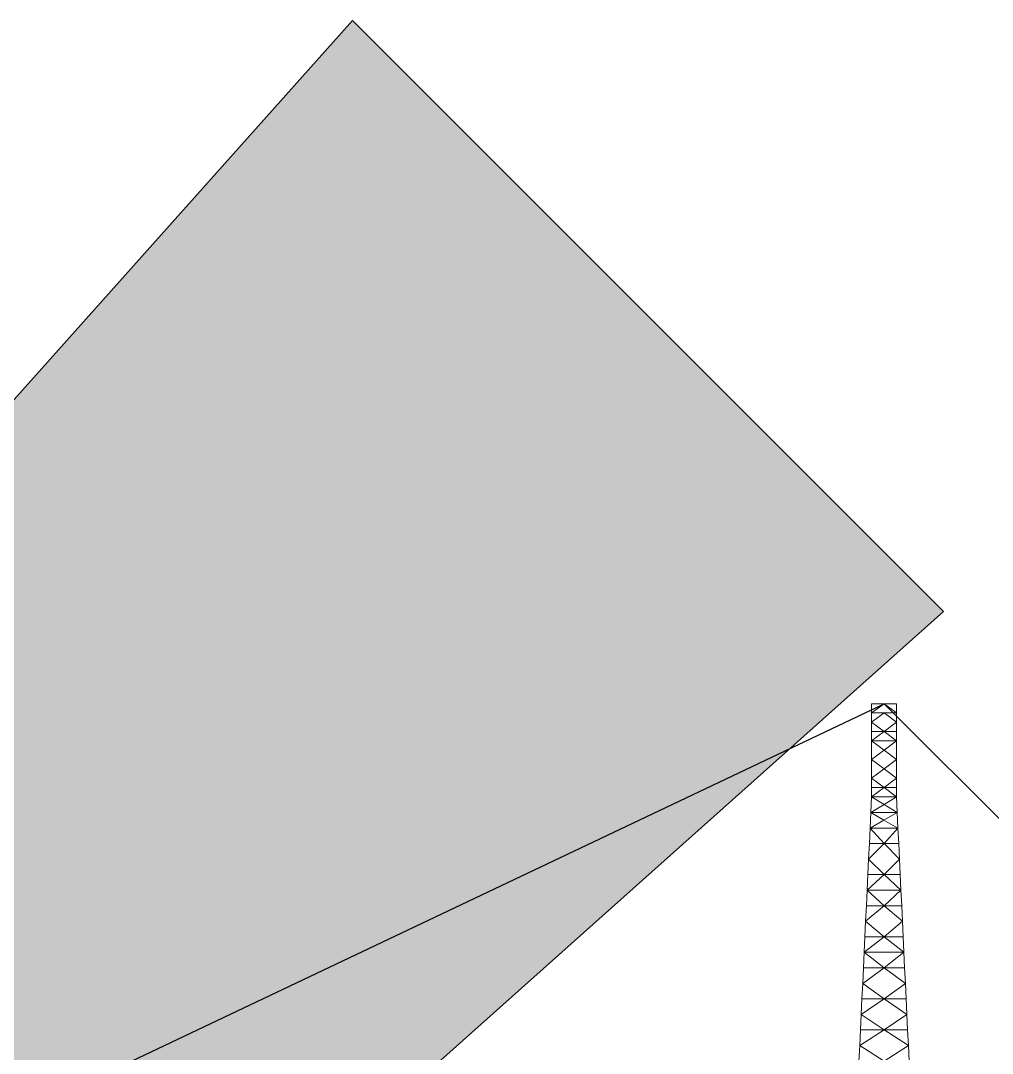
# Model space of a CAD drawing. Header units: millimetres. Extents: x 674 to 5889, y -153 to 3954.
# Drawn here: x 2024.1 to 2105.1, y 1421.2 to 1507.3 of the extents above; entities that cross this region are included whole.
import ezdxf

# ---------------------------------------------------------------- set-up
doc = ezdxf.new("R2010")
doc.units = ezdxf.units.MM
doc.layers.add('Effective Aperture Area', color=2, linetype='Continuous', transparency=0.75)
doc.layers.add('Effective Aperture2', color=2, linetype='Continuous', transparency=0.9)
doc.layers.add('Ropes', color=3, linetype='Continuous')
doc.layers.add('Towers', color=1, linetype='Continuous', lineweight=0)

msp = doc.modelspace()

# ---------------------------------------------------------------- hatches: boundary and pattern name
at = {"layer": 'Effective Aperture2'}
h = msp.add_hatch(color=256, dxfattribs=at)
h.dxf.hatch_style = 1
h.paths.add_polyline_path([(2010.177, 1410.414), (2003.566, 1417.026), (1990.007, 1420.087), (1970.468, 1416.183), (1936.318, 1377.921, 0.08392), (1971.674, 1342.566)])
h.paths.add_polyline_path([(2010.778, 1424.238), (1990.007, 1420.087), (2003.566, 1417.026)], flags=17)
h.paths.add_polyline_path([(1976.646, 1423.104), (1970.468, 1416.183), (1990.007, 1420.087)])
h.paths.add_polyline_path([(2088.246, 1446.611), (2101.023, 1458.014), (2051.767, 1507.27), (1976.646, 1423.104), (1990.007, 1420.087), (2010.778, 1424.238), (2017.991, 1417.026), (2022.854, 1415.549)])
h.paths.add_polyline_path([(2088.246, 1446.611), (2022.854, 1415.549), (2045.681, 1408.62)])
h.paths.add_polyline_path([(2017.991, 1417.026), (2010.778, 1409.813), (2022.854, 1415.549)])
h.paths.add_polyline_path([(2045.681, 1408.62), (2022.854, 1415.549), (2010.778, 1409.813), (2010.177, 1410.414), (1971.674, 1342.566)])

# ---------------------------------------------------------------- linework, layer by layer
at = {"layer": 'Effective Aperture Area'}
for p, q in [((1936.318, 1377.921), (2051.767, 1507.27)), ((2051.767, 1507.27), (2101.023, 1458.014)), ((1971.674, 1342.566), (2101.023, 1458.014))]:
    msp.add_line(p, q, dxfattribs=at)
at = {"layer": 'Ropes'}
for p, q in [((2010.778, 1409.813), (2096.072, 1450.328)), ((2096.072, 1450.328), (2211.072, 1335.328))]:
    msp.add_line(p, q, dxfattribs=at)
at = {"layer": 'Towers'}
for p, q in [((2096.072, 1450.328), (2095.036, 1449.551)), ((2095.036, 1450.328), (2096.072, 1450.328)), ((2096.072, 1450.328), (2095.036, 1449.551)), ((2095.036, 1450.328), (2096.072, 1450.328)), ((2095.036, 1450.328), (2095.036, 1449.551)), ((2095.036, 1449.551), (2095.036, 1450.328)), ((2095.036, 1450.328), (2095.036, 1449.551)), ((2095.036, 1449.551), (2095.036, 1450.328)), ((2096.072, 1450.328), (2097.109, 1449.551)), ((2097.109, 1450.328), (2096.072, 1450.328)), ((2096.072, 1450.328), (2097.109, 1449.551)), ((2097.109, 1450.328), (2096.072, 1450.328)), ((2097.109, 1450.328), (2097.109, 1449.551)), ((2097.109, 1449.551), (2097.109, 1450.328)), ((2097.109, 1450.328), (2097.109, 1449.551)), ((2097.109, 1449.551), (2097.109, 1450.328)), ((2096.072, 1449.551), (2095.036, 1448.774)), ((2095.036, 1449.551), (2096.072, 1449.551)), ((2096.072, 1449.551), (2095.036, 1448.774)), ((2095.036, 1449.551), (2096.072, 1449.551)), ((2095.036, 1449.551), (2095.036, 1448.774)), ((2095.036, 1448.774), (2095.036, 1449.551)), ((2095.036, 1449.551), (2095.036, 1448.774)), ((2095.036, 1448.774), (2095.036, 1449.551)), ((2096.072, 1449.551), (2097.109, 1448.774)), ((2097.109, 1449.551), (2096.072, 1449.551)), ((2096.072, 1449.551), (2097.109, 1448.774)), ((2097.109, 1449.551), (2096.072, 1449.551)), ((2097.109, 1449.551), (2097.109, 1448.774)), ((2097.109, 1448.774), (2097.109, 1449.551)), ((2097.109, 1449.551), (2097.109, 1448.774)), ((2097.109, 1448.774), (2097.109, 1449.551)), ((2095.036, 1448.774), (2096.072, 1447.996)), ((2095.036, 1448.774), (2096.072, 1447.996)), ((2095.036, 1448.774), (2095.036, 1447.996)), ((2095.036, 1447.996), (2095.036, 1448.774)), ((2095.036, 1448.774), (2095.036, 1447.996)), ((2095.036, 1447.996), (2095.036, 1448.774)), ((2097.109, 1448.774), (2096.072, 1447.996)), ((2097.109, 1448.774), (2096.072, 1447.996)), ((2097.109, 1448.774), (2097.109, 1447.996)), ((2097.109, 1447.996), (2097.109, 1448.774)), ((2097.109, 1448.774), (2097.109, 1447.996)), ((2097.109, 1447.996), (2097.109, 1448.774)), ((2096.072, 1447.996), (2095.036, 1447.996)), ((2095.036, 1447.996), (2096.072, 1447.996)), ((2095.036, 1447.996), (2096.072, 1447.996)), ((2096.072, 1447.996), (2095.036, 1447.219)), ((2095.036, 1447.996), (2096.072, 1447.996)), ((2096.072, 1447.996), (2095.036, 1447.219)), ((2095.036, 1447.996), (2095.036, 1447.219)), ((2095.036, 1447.219), (2095.036, 1447.996)), ((2095.036, 1447.996), (2095.036, 1447.219)), ((2095.036, 1447.219), (2095.036, 1447.996)), ((2097.109, 1447.996), (2096.072, 1447.996)), ((2096.072, 1447.996), (2097.109, 1447.996)), ((2096.072, 1447.996), (2097.109, 1447.996)), ((2096.072, 1447.996), (2097.109, 1447.219)), ((2096.072, 1447.996), (2097.109, 1447.996)), ((2096.072, 1447.996), (2097.109, 1447.219)), ((2097.109, 1447.996), (2097.109, 1447.219)), ((2097.109, 1447.219), (2097.109, 1447.996)), ((2097.109, 1447.996), (2097.109, 1447.219)), ((2097.109, 1447.219), (2097.109, 1447.996)), ((2095.036, 1447.219), (2097.109, 1447.219)), ((2095.036, 1447.219), (2096.072, 1446.442)), ((2095.036, 1447.219), (2097.109, 1447.219)), ((2095.036, 1447.219), (2096.072, 1446.442)), ((2095.036, 1447.219), (2095.036, 1446.442)), ((2095.036, 1445.664), (2095.036, 1447.219)), ((2095.036, 1447.219), (2095.036, 1446.442)), ((2095.036, 1445.664), (2095.036, 1447.219)), ((2096.072, 1446.442), (2095.036, 1445.664)), ((2096.072, 1446.442), (2095.036, 1445.664)), ((2095.036, 1446.442), (2095.036, 1445.664)), ((2095.036, 1446.442), (2095.036, 1445.664)), ((2097.109, 1447.219), (2096.072, 1446.442)), ((2097.109, 1447.219), (2096.072, 1446.442)), ((2096.072, 1446.442), (2097.109, 1445.664)), ((2096.072, 1446.442), (2097.109, 1445.664)), ((2097.109, 1447.219), (2097.109, 1446.442)), ((2097.109, 1445.664), (2097.109, 1447.219)), ((2097.109, 1447.219), (2097.109, 1446.442)), ((2097.109, 1445.664), (2097.109, 1447.219)), ((2097.109, 1446.442), (2097.109, 1445.664)), ((2097.109, 1446.442), (2097.109, 1445.664)), ((2095.036, 1445.664), (2096.072, 1444.887)), ((2095.036, 1445.664), (2096.072, 1444.887)), ((2095.036, 1445.664), (2095.036, 1444.887)), ((2095.036, 1444.109), (2095.036, 1445.664)), ((2095.036, 1445.664), (2095.036, 1444.887)), ((2095.036, 1444.109), (2095.036, 1445.664)), ((2097.109, 1445.664), (2096.072, 1444.887)), ((2097.109, 1445.664), (2096.072, 1444.887)), ((2097.109, 1445.664), (2097.109, 1444.887)), ((2097.109, 1444.109), (2097.109, 1445.664)), ((2097.109, 1445.664), (2097.109, 1444.887)), ((2097.109, 1444.109), (2097.109, 1445.664)), ((2096.072, 1444.887), (2095.036, 1444.109)), ((2096.072, 1444.887), (2095.036, 1444.109)), ((2095.036, 1444.887), (2095.036, 1444.109)), ((2095.036, 1444.887), (2095.036, 1444.109)), ((2096.072, 1444.887), (2097.109, 1444.109)), ((2096.072, 1444.887), (2097.109, 1444.109)), ((2097.109, 1444.887), (2097.109, 1444.109)), ((2097.109, 1444.887), (2097.109, 1444.109)), ((2095.036, 1444.109), (2096.072, 1443.332)), ((2095.036, 1444.109), (2096.072, 1443.332)), ((2095.036, 1444.109), (2095.036, 1443.332)), ((2095.036, 1443.332), (2095.036, 1444.109)), ((2095.036, 1444.109), (2095.036, 1443.332)), ((2095.036, 1443.332), (2095.036, 1444.109)), ((2097.109, 1444.109), (2096.072, 1443.332)), ((2097.109, 1444.109), (2096.072, 1443.332)), ((2097.109, 1444.109), (2097.109, 1443.332)), ((2097.109, 1443.332), (2097.109, 1444.109)), ((2097.109, 1444.109), (2097.109, 1443.332)), ((2097.109, 1443.332), (2097.109, 1444.109)), ((2096.072, 1443.332), (2095.036, 1443.332)), ((2095.036, 1443.332), (2096.072, 1443.332)), ((2096.072, 1443.332), (2095.036, 1442.555)), ((2096.072, 1443.332), (2095.036, 1443.332)), ((2096.072, 1443.332), (2095.036, 1442.555)), ((2096.072, 1443.332), (2095.036, 1443.332)), ((2095.036, 1443.332), (2095.036, 1442.555)), ((2095.036, 1442.555), (2095.036, 1443.332)), ((2095.036, 1443.332), (2095.036, 1442.555)), ((2095.036, 1442.555), (2095.036, 1443.332)), ((2097.109, 1443.332), (2096.072, 1443.332)), ((2096.072, 1443.332), (2097.109, 1443.332)), ((2096.072, 1443.332), (2097.109, 1442.555)), ((2096.072, 1443.332), (2097.109, 1443.332)), ((2096.072, 1443.332), (2097.109, 1442.555)), ((2096.072, 1443.332), (2097.109, 1443.332)), ((2097.109, 1443.332), (2097.109, 1442.555)), ((2097.109, 1442.555), (2097.109, 1443.332)), ((2097.109, 1443.332), (2097.109, 1442.555)), ((2097.109, 1442.555), (2097.109, 1443.332)), ((2094.974, 1441.259), (2095.036, 1442.555)), ((2094.974, 1441.259), (2095.036, 1442.555)), ((2095.006, 1441.927), (2095.036, 1442.555)), ((2095.036, 1442.555), (2095.006, 1441.927)), ((2095.036, 1442.555), (2097.109, 1442.555)), ((2095.036, 1442.555), (2096.074, 1441.927)), ((2095.036, 1442.555), (2097.109, 1442.555)), ((2095.036, 1442.555), (2096.074, 1441.927)), ((2096.074, 1441.927), (2097.109, 1442.555)), ((2096.074, 1441.927), (2097.109, 1442.555)), ((2097.139, 1441.927), (2097.109, 1442.555)), ((2097.171, 1441.259), (2097.109, 1442.555)), ((2097.109, 1442.555), (2097.139, 1441.927)), ((2097.171, 1441.259), (2097.109, 1442.555)), ((2094.912, 1439.963), (2094.974, 1441.259)), ((2094.912, 1439.963), (2094.974, 1441.259)), ((2094.944, 1440.626), (2094.974, 1441.259)), ((2094.974, 1441.259), (2094.944, 1440.626)), ((2096.074, 1441.927), (2094.974, 1441.259)), ((2096.074, 1441.927), (2094.974, 1441.259)), ((2095.006, 1441.927), (2094.974, 1441.259)), ((2095.006, 1441.927), (2094.974, 1441.259)), ((2094.974, 1441.259), (2097.171, 1441.259)), ((2094.974, 1441.259), (2096.063, 1440.626)), ((2094.974, 1441.259), (2097.171, 1441.259)), ((2094.974, 1441.259), (2096.063, 1440.626)), ((2096.063, 1440.626), (2097.171, 1441.259)), ((2096.063, 1440.626), (2097.171, 1441.259)), ((2096.074, 1441.927), (2097.171, 1441.259)), ((2096.074, 1441.927), (2097.171, 1441.259)), ((2097.139, 1441.927), (2097.171, 1441.259)), ((2097.139, 1441.927), (2097.171, 1441.259)), ((2097.201, 1440.626), (2097.171, 1441.259)), ((2097.233, 1439.963), (2097.171, 1441.259)), ((2097.171, 1441.259), (2097.201, 1440.626)), ((2097.233, 1439.963), (2097.171, 1441.259)), ((2096.063, 1440.626), (2094.912, 1439.963)), ((2096.063, 1440.626), (2094.912, 1439.963)), ((2094.944, 1440.626), (2094.912, 1439.963)), ((2094.944, 1440.626), (2094.912, 1439.963)), ((2096.063, 1440.626), (2097.233, 1439.963)), ((2096.063, 1440.626), (2097.233, 1439.963)), ((2097.201, 1440.626), (2097.233, 1439.963)), ((2097.201, 1440.626), (2097.233, 1439.963)), ((2094.912, 1439.963), (2094.85, 1438.67)), ((2094.85, 1438.668), (2094.912, 1439.963)), ((2094.912, 1439.963), (2094.85, 1438.67)), ((2094.85, 1438.668), (2094.912, 1439.963)), ((2094.912, 1439.963), (2097.233, 1439.963)), ((2094.912, 1439.963), (2096.072, 1438.67)), ((2094.912, 1439.963), (2097.233, 1439.963)), ((2094.912, 1439.963), (2096.072, 1438.67)), ((2097.233, 1439.963), (2096.072, 1438.67)), ((2097.233, 1439.963), (2096.072, 1438.67)), ((2097.233, 1439.963), (2097.295, 1438.67)), ((2097.295, 1438.668), (2097.233, 1439.963)), ((2097.233, 1439.963), (2097.295, 1438.67)), ((2097.295, 1438.668), (2097.233, 1439.963)), ((2096.072, 1438.67), (2094.788, 1437.372)), ((2096.072, 1438.67), (2094.788, 1437.372)), ((2094.85, 1438.67), (2094.788, 1437.372)), ((2094.85, 1438.67), (2094.788, 1437.372)), ((2094.788, 1437.372), (2094.85, 1438.668)), ((2094.788, 1437.372), (2094.85, 1438.668)), ((2096.072, 1438.67), (2094.85, 1438.67)), ((2094.85, 1438.67), (2096.072, 1438.67)), ((2096.072, 1438.67), (2094.85, 1438.668)), ((2096.072, 1438.67), (2094.85, 1438.668)), ((2094.85, 1438.67), (2094.85, 1438.668)), ((2094.85, 1438.67), (2094.85, 1438.668)), ((2097.295, 1438.67), (2096.072, 1438.67)), ((2096.072, 1438.67), (2097.295, 1438.67)), ((2096.072, 1438.67), (2097.295, 1438.668)), ((2096.072, 1438.67), (2097.357, 1437.372)), ((2096.072, 1438.67), (2097.295, 1438.668)), ((2096.072, 1438.67), (2097.357, 1437.372)), ((2097.295, 1438.67), (2097.295, 1438.668)), ((2097.295, 1438.67), (2097.357, 1437.372)), ((2097.295, 1438.67), (2097.295, 1438.668)), ((2097.295, 1438.67), (2097.357, 1437.372)), ((2097.357, 1437.372), (2097.295, 1438.668)), ((2097.357, 1437.372), (2097.295, 1438.668)), ((2094.788, 1437.372), (2094.726, 1436.077)), ((2094.726, 1436.077), (2094.788, 1437.372)), ((2094.788, 1437.372), (2094.726, 1436.077)), ((2094.726, 1436.077), (2094.788, 1437.372)), ((2094.788, 1437.372), (2096.072, 1436.077)), ((2094.788, 1437.372), (2096.072, 1436.077)), ((2097.357, 1437.372), (2096.072, 1436.077)), ((2097.357, 1437.372), (2096.072, 1436.077)), ((2097.357, 1437.372), (2097.419, 1436.077)), ((2097.419, 1436.077), (2097.357, 1437.372)), ((2097.357, 1437.372), (2097.419, 1436.077)), ((2097.419, 1436.077), (2097.357, 1437.372)), ((2096.072, 1436.077), (2094.664, 1434.781)), ((2096.072, 1436.077), (2094.664, 1434.781)), ((2094.726, 1436.077), (2094.664, 1434.781)), ((2094.664, 1434.781), (2094.726, 1436.077)), ((2094.726, 1436.077), (2094.664, 1434.781)), ((2094.664, 1434.781), (2094.726, 1436.077)), ((2096.072, 1436.077), (2094.726, 1436.077)), ((2096.072, 1436.077), (2094.726, 1436.077)), ((2094.726, 1436.077), (2094.726, 1436.077)), ((2094.726, 1436.077), (2094.726, 1436.077)), ((2096.072, 1436.077), (2097.419, 1436.077)), ((2096.072, 1436.077), (2097.481, 1434.781)), ((2096.072, 1436.077), (2097.419, 1436.077)), ((2096.072, 1436.077), (2097.481, 1434.781)), ((2097.419, 1436.077), (2097.419, 1436.077)), ((2097.419, 1436.077), (2097.481, 1434.781)), ((2097.481, 1434.781), (2097.419, 1436.077)), ((2097.419, 1436.077), (2097.419, 1436.077)), ((2097.419, 1436.077), (2097.481, 1434.781)), ((2097.481, 1434.781), (2097.419, 1436.077)), ((2094.664, 1434.781), (2094.602, 1433.483)), ((2094.602, 1433.485), (2094.664, 1434.781)), ((2094.664, 1434.781), (2094.602, 1433.483)), ((2094.602, 1433.485), (2094.664, 1434.781)), ((2094.664, 1434.781), (2097.481, 1434.781)), ((2094.664, 1434.781), (2096.072, 1433.483)), ((2094.664, 1434.781), (2097.481, 1434.781)), ((2094.664, 1434.781), (2096.072, 1433.483)), ((2097.481, 1434.781), (2096.072, 1433.483)), ((2097.481, 1434.781), (2096.072, 1433.483)), ((2097.481, 1434.781), (2097.543, 1433.483)), ((2097.543, 1433.485), (2097.481, 1434.781)), ((2097.481, 1434.781), (2097.543, 1433.483)), ((2097.543, 1433.485), (2097.481, 1434.781)), ((2094.54, 1432.19), (2094.602, 1433.485)), ((2094.54, 1432.19), (2094.602, 1433.485)), ((2096.072, 1433.483), (2094.54, 1432.19)), ((2096.072, 1433.483), (2094.54, 1432.19)), ((2094.602, 1433.483), (2094.54, 1432.19)), ((2094.602, 1433.483), (2094.54, 1432.19)), ((2096.072, 1433.483), (2094.602, 1433.485)), ((2096.072, 1433.483), (2094.602, 1433.485)), ((2094.602, 1433.483), (2094.602, 1433.485)), ((2094.602, 1433.483), (2094.602, 1433.485)), ((2096.072, 1433.483), (2094.602, 1433.483)), ((2094.602, 1433.483), (2096.072, 1433.483)), ((2096.072, 1433.483), (2097.543, 1433.485)), ((2096.072, 1433.483), (2097.543, 1433.485)), ((2097.543, 1433.483), (2096.072, 1433.483)), ((2096.072, 1433.483), (2097.543, 1433.483)), ((2096.072, 1433.483), (2097.605, 1432.19)), ((2096.072, 1433.483), (2097.605, 1432.19)), ((2097.543, 1433.483), (2097.543, 1433.485)), ((2097.605, 1432.19), (2097.543, 1433.485)), ((2097.543, 1433.483), (2097.543, 1433.485)), ((2097.605, 1432.19), (2097.543, 1433.485)), ((2097.543, 1433.483), (2097.605, 1432.19)), ((2097.543, 1433.483), (2097.605, 1432.19)), ((2094.54, 1432.19), (2094.478, 1430.897)), ((2094.478, 1430.894), (2094.54, 1432.19)), ((2094.54, 1432.19), (2094.478, 1430.897)), ((2094.478, 1430.894), (2094.54, 1432.19)), ((2094.54, 1432.19), (2096.072, 1430.897)), ((2094.54, 1432.19), (2096.072, 1430.897)), ((2097.605, 1432.19), (2096.072, 1430.897)), ((2097.605, 1432.19), (2096.072, 1430.897)), ((2097.605, 1432.19), (2097.666, 1430.897)), ((2097.666, 1430.894), (2097.605, 1432.19)), ((2097.605, 1432.19), (2097.666, 1430.897)), ((2097.666, 1430.894), (2097.605, 1432.19)), ((2096.072, 1430.897), (2094.416, 1429.599)), ((2096.072, 1430.897), (2094.416, 1429.599)), ((2094.478, 1430.897), (2094.416, 1429.599)), ((2094.478, 1430.897), (2094.416, 1429.599)), ((2094.416, 1429.599), (2094.478, 1430.894)), ((2094.416, 1429.599), (2094.478, 1430.894)), ((2096.072, 1430.897), (2094.478, 1430.894)), ((2096.072, 1430.897), (2094.478, 1430.894)), ((2094.478, 1430.897), (2094.478, 1430.894)), ((2094.478, 1430.897), (2094.478, 1430.894)), ((2096.072, 1430.897), (2097.666, 1430.894)), ((2096.072, 1430.897), (2097.728, 1429.599)), ((2096.072, 1430.897), (2097.666, 1430.894)), ((2096.072, 1430.897), (2097.728, 1429.599)), ((2097.666, 1430.897), (2097.666, 1430.894)), ((2097.666, 1430.897), (2097.728, 1429.599)), ((2097.666, 1430.897), (2097.666, 1430.894)), ((2097.666, 1430.897), (2097.728, 1429.599)), ((2097.728, 1429.599), (2097.666, 1430.894)), ((2097.728, 1429.599), (2097.666, 1430.894)), ((2094.354, 1428.303), (2094.416, 1429.599)), ((2094.354, 1428.303), (2094.416, 1429.599)), ((2094.416, 1429.599), (2094.355, 1428.314)), ((2094.416, 1429.599), (2094.355, 1428.314)), ((2094.416, 1429.599), (2097.728, 1429.599)), ((2094.416, 1429.599), (2096.072, 1428.314)), ((2094.416, 1429.599), (2097.728, 1429.599)), ((2094.416, 1429.599), (2096.072, 1428.314)), ((2097.728, 1429.599), (2096.073, 1428.314)), ((2097.728, 1429.599), (2096.073, 1428.314)), ((2097.728, 1429.599), (2097.79, 1428.314)), ((2097.79, 1428.303), (2097.728, 1429.599)), ((2097.728, 1429.599), (2097.79, 1428.314)), ((2097.79, 1428.303), (2097.728, 1429.599)), ((2096.072, 1428.314), (2094.292, 1427.007)), ((2096.072, 1428.314), (2094.292, 1427.007)), ((2094.355, 1428.314), (2094.292, 1427.007)), ((2094.355, 1428.314), (2094.292, 1427.007)), ((2094.292, 1427.007), (2094.354, 1428.303)), ((2094.292, 1427.007), (2094.354, 1428.303)), ((2096.072, 1428.314), (2094.354, 1428.303)), ((2096.072, 1428.314), (2094.354, 1428.303)), ((2094.355, 1428.314), (2094.354, 1428.303)), ((2094.355, 1428.314), (2094.354, 1428.303)), ((2096.073, 1428.314), (2094.355, 1428.314)), ((2094.355, 1428.314), (2096.072, 1428.314)), ((2096.072, 1428.314), (2097.79, 1428.314)), ((2097.79, 1428.314), (2096.073, 1428.314)), ((2096.073, 1428.314), (2097.79, 1428.303)), ((2096.073, 1428.314), (2097.852, 1427.007)), ((2096.073, 1428.314), (2097.79, 1428.303)), ((2096.073, 1428.314), (2097.852, 1427.007)), ((2097.79, 1428.314), (2097.79, 1428.303)), ((2097.79, 1428.314), (2097.852, 1427.007)), ((2097.79, 1428.314), (2097.79, 1428.303)), ((2097.79, 1428.314), (2097.852, 1427.007)), ((2097.852, 1427.007), (2097.79, 1428.303)), ((2097.852, 1427.007), (2097.79, 1428.303)), ((2094.292, 1427.007), (2094.23, 1425.712)), ((2094.23, 1425.712), (2094.292, 1427.007)), ((2094.292, 1427.007), (2094.23, 1425.712)), ((2094.23, 1425.712), (2094.292, 1427.007)), ((2094.292, 1427.007), (2096.072, 1425.712)), ((2094.292, 1427.007), (2096.072, 1425.712)), ((2097.852, 1427.007), (2096.072, 1425.712)), ((2097.852, 1427.007), (2096.072, 1425.712)), ((2097.852, 1427.007), (2097.914, 1425.712)), ((2097.914, 1425.712), (2097.852, 1427.007)), ((2097.852, 1427.007), (2097.914, 1425.712)), ((2097.914, 1425.712), (2097.852, 1427.007)), ((2096.072, 1425.712), (2094.168, 1424.416)), ((2096.072, 1425.712), (2094.168, 1424.416)), ((2094.23, 1425.712), (2094.168, 1424.416)), ((2094.168, 1424.416), (2094.23, 1425.712)), ((2094.23, 1425.712), (2094.168, 1424.416)), ((2094.168, 1424.416), (2094.23, 1425.712)), ((2096.072, 1425.712), (2094.23, 1425.712)), ((2096.072, 1425.712), (2094.23, 1425.712)), ((2094.23, 1425.712), (2094.23, 1425.712)), ((2094.23, 1425.712), (2094.23, 1425.712)), ((2096.072, 1425.712), (2097.914, 1425.712)), ((2096.072, 1425.712), (2097.976, 1424.416)), ((2096.072, 1425.712), (2097.914, 1425.712)), ((2096.072, 1425.712), (2097.976, 1424.416)), ((2097.914, 1425.712), (2097.914, 1425.712)), ((2097.914, 1425.712), (2097.976, 1424.416)), ((2097.976, 1424.416), (2097.914, 1425.712)), ((2097.914, 1425.712), (2097.914, 1425.712)), ((2097.914, 1425.712), (2097.976, 1424.416)), ((2097.976, 1424.416), (2097.914, 1425.712)), ((2094.106, 1423.12), (2094.168, 1424.416)), ((2094.106, 1423.12), (2094.168, 1424.416)), ((2094.168, 1424.416), (2094.107, 1423.132)), ((2094.168, 1424.416), (2094.107, 1423.132)), ((2094.168, 1424.416), (2096.072, 1423.132)), ((2094.168, 1424.416), (2096.072, 1423.132)), ((2097.976, 1424.416), (2096.073, 1423.132)), ((2097.976, 1424.416), (2096.073, 1423.132)), ((2097.976, 1424.416), (2098.038, 1423.132)), ((2098.038, 1423.12), (2097.976, 1424.416)), ((2097.976, 1424.416), (2098.038, 1423.132)), ((2098.038, 1423.12), (2097.976, 1424.416)), ((2096.072, 1423.132), (2094.044, 1421.825)), ((2096.072, 1423.132), (2094.044, 1421.825)), ((2094.107, 1423.132), (2094.044, 1421.825)), ((2094.107, 1423.132), (2094.044, 1421.825)), ((2096.072, 1423.132), (2094.106, 1423.12)), ((2096.072, 1423.132), (2094.106, 1423.12)), ((2094.107, 1423.132), (2094.106, 1423.12)), ((2094.107, 1423.132), (2094.106, 1423.12)), ((2096.073, 1423.132), (2094.107, 1423.132)), ((2094.107, 1423.132), (2096.072, 1423.132)), ((2096.072, 1423.132), (2098.038, 1423.132)), ((2098.038, 1423.132), (2096.073, 1423.132)), ((2096.073, 1423.132), (2098.038, 1423.12)), ((2096.073, 1423.132), (2098.1, 1421.825)), ((2096.073, 1423.132), (2098.038, 1423.12)), ((2096.073, 1423.132), (2098.1, 1421.825)), ((2098.038, 1423.132), (2098.038, 1423.12)), ((2098.038, 1423.132), (2098.1, 1421.825)), ((2098.038, 1423.132), (2098.038, 1423.12)), ((2098.038, 1423.132), (2098.1, 1421.825)), ((2094.044, 1421.825), (2094.106, 1423.12)), ((2094.044, 1421.825), (2094.106, 1423.12)), ((2098.1, 1421.825), (2098.038, 1423.12)), ((2098.1, 1421.825), (2098.038, 1423.12)), ((2094.044, 1421.825), (2093.982, 1420.524)), ((2093.982, 1420.529), (2094.044, 1421.825)), ((2094.044, 1421.825), (2093.982, 1420.524)), ((2093.982, 1420.529), (2094.044, 1421.825)), ((2094.044, 1421.825), (2096.073, 1420.524)), ((2094.044, 1421.825), (2096.073, 1420.524)), ((2098.1, 1421.825), (2096.072, 1420.524)), ((2098.1, 1421.825), (2096.072, 1420.524)), ((2098.1, 1421.825), (2098.162, 1420.524)), ((2098.162, 1420.529), (2098.1, 1421.825)), ((2098.1, 1421.825), (2098.162, 1420.524)), ((2098.162, 1420.529), (2098.1, 1421.825))]:
    msp.add_line(p, q, dxfattribs=at)

doc.saveas('drawing.dxf')
